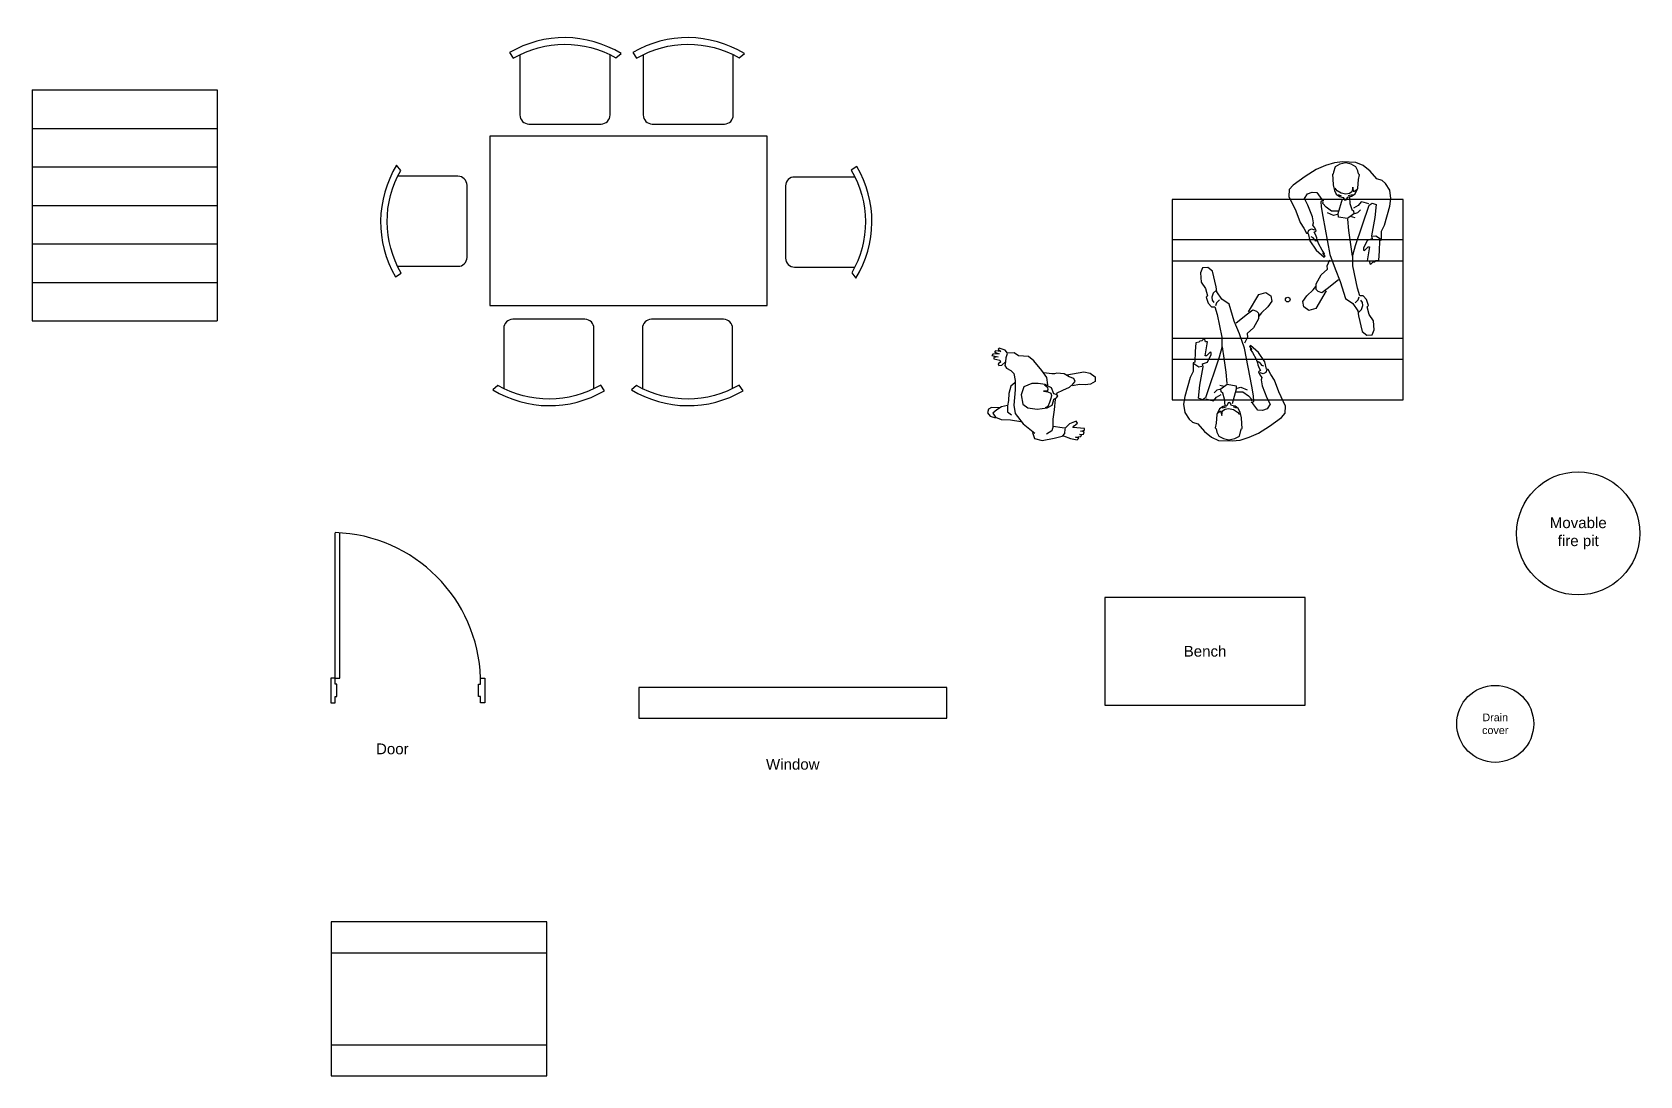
# Model space of a CAD drawing. Header units: metres. Extents: x -1.9 to 8.5, y 0.6 to 7.4.
import ezdxf

# ---------------------------------------------------------------- set-up
doc = ezdxf.new("R2010")
doc.units = ezdxf.units.M
doc.layers.get('0').update_dxf_attribs({"lineweight": 25, "true_color": 0xffffff})
for name, color, linetype, lineweight, true_color in [('Buildings', 30, 'Continuous', 25, 0xff7f00), ('Patio', 9, 'Continuous', 25, 0xc0c0c0), ('Structures', 136, 'Continuous', 25, 0x008080)]:
    doc.layers.add(name, color=color, linetype=linetype, lineweight=lineweight, true_color=true_color)
doc.styles.add('textstyle11', font='')
doc.styles.add('textstyle12', font='')
doc.styles.add('textstyle13', font='')
doc.styles.add('textstyle14', font='')
doc.styles.add('textstyle15', font='')
doc.styles.get('textstyle11').set_extended_font_data('Arial')
doc.styles.get('textstyle12').set_extended_font_data('Arial')
doc.styles.get('textstyle13').set_extended_font_data('Arial')
doc.styles.get('textstyle14').set_extended_font_data('Arial')
doc.styles.get('textstyle15').set_extended_font_data('Arial')

# ---------------------------------------------------------------- blocks, each defined once
blk = doc.blocks.new('door')
at = {"layer": 'Structures'}
for p, q in [((0.028, 0.16), (0.028, 1.104)), ((0.06, 0.16), (0.06, 1.103)), ((0, 0.16), (0, 0)), ((0.028, 0.16), (0, 0.16)), ((0.028, 0.12), (0.028, 0.16)), ((0.04, 0.12), (0.028, 0.12)), ((0.04, 0.04), (0.04, 0.12)), ((0.028, 0), (0.028, 0.04)), ((0.028, 0.04), (0.04, 0.04)), ((0, 0), (0.028, 0))]:
    blk.add_line(p, q, dxfattribs=at)
blk.add_lwpolyline([(0.028, 0.16), (0.06, 0.16)], dxfattribs=at)
blk.add_lwpolyline([(1, 0.16), (1, 0), (0.972, 0), (0.972, 0.04), (0.96, 0.04), (0.96, 0.12), (0.972, 0.12), (0.972, 0.16)], close=True, dxfattribs=at)
blk.add_arc((-0.001, 0.131), 0.974, 1.7273, 88.2727, dxfattribs=at)
blk = doc.blocks.new('Bench')
at = {"layer": 'Structures', "flags": 128}
blk.add_lwpolyline([(-0.65, -0.35), (0.65, -0.35), (0.65, 0.35), (-0.65, 0.35)], close=True, dxfattribs=at)
at = {"layer": 'Structures', "color": 30, "true_color": 0xff7f00, "insert": (0, 0), "char_height": 0.07, "attachment_point": 5, "style": 'textstyle11'}
blk.add_mtext('Bench', dxfattribs=at)
blk = doc.blocks.new('Firepit')
at = {"layer": 'Structures'}
blk.add_circle((0, 0), 0.4, dxfattribs=at)
at = {"layer": 'Structures', "color": 30, "true_color": 0xff7f00, "insert": (0, 0), "char_height": 0.07, "attachment_point": 5, "style": 'textstyle14'}
blk.add_mtext('Movable\\Pfire pit', dxfattribs=at)
blk = doc.blocks.new('Picnic table kids')
at = {"layer": 'Structures', "flags": 128}
for points in [[(0, 0.8), (1.4, 0.8), (1.4, 1), (0, 1)], [(0, 0), (1.4, 0), (1.4, 1), (0, 1)], [(0, 0), (1.4, 0), (1.4, 0.2), (0, 0.2)]]:
    blk.add_lwpolyline(points, close=True, dxfattribs=at)
blk = doc.blocks.new('Drain cover')
at = {"layer": 'Structures'}
blk.add_circle((0, 0), 0.25, dxfattribs=at)
at = {"layer": 'Structures', "color": 30, "true_color": 0xff7f00, "insert": (0, 0), "char_height": 0.05, "attachment_point": 5, "style": 'textstyle15'}
blk.add_mtext('Drain\\Pcover', dxfattribs=at)
blk = doc.blocks.new('Structure - window')
at = {"layer": 'Structures', "flags": 128}
blk.add_lwpolyline([(0, -0.1), (1, -0.1), (1, 0.1), (0, 0.1)], close=True, dxfattribs=at)
blk = doc.blocks.new('chair')
at = {"layer": 'Structures', "flags": 128}
blk.add_lwpolyline([(0.29, 0.115), (0.29, 0.507, 0.414214), (0.232, 0.566), (-0.237, 0.566, 0.414214), (-0.295, 0.507), (-0.295, 0.115)], format="xyb", dxfattribs=at)
blk.add_lwpolyline([(-0.367, 0.109, 0.276838), (0.358, 0.102), (0.334, 0.139, -0.269739), (-0.333, 0.136)], format="xyb", close=True, dxfattribs=at)
blk = doc.blocks.new('table')
at = {"layer": 'Structures', "flags": 128}
blk.add_lwpolyline([(-0.585, -0.544), (1.215, -0.544), (1.215, 0.556), (-0.585, 0.556)], close=True, dxfattribs=at)
at = {"layer": 'Structures'}
for p, rotation in [((-0.1, 1.2), 180), ((0.7, 1.2), 180), ((-1.3, 0), 270), ((1.9, 0), 90)]:
    blk.add_blockref('chair', p, dxfattribs=dict(at, rotation=rotation))
for p in [(-0.2, -1.2), (0.7, -1.2)]:
    blk.add_blockref('chair', p, dxfattribs=at)
blk = doc.blocks.new('Person sitting')
at = {"layer": 'Structures', "color": 253, "true_color": 0xa0a0a4}
for p, q in [((-0.162, 0.648), (-0.181, 0.626)), ((-0.118, 0.676), (-0.162, 0.648)), ((-0.064, 0.683), (-0.118, 0.676)), ((-0.014, 0.676), (-0.064, 0.683)), ((0.108, 0.641), (-0.014, 0.676)), ((0.148, 0.622), (0.108, 0.641)), ((-0.242, 0.548), (-0.279, 0.502)), ((-0.192, 0.591), (-0.242, 0.548)), ((-0.181, 0.626), (-0.192, 0.591)), ((-0.029, 0.539), (-0.038, 0.509)), ((-0.035, 0.561), (-0.025, 0.587)), ((-0.022, 0.541), (-0.035, 0.561)), ((-0.025, 0.587), (0.06, 0.578)), ((0.241, 0.452), (-0.022, 0.541)), ((0.06, 0.578), (0.178, 0.557)), ((0.204, 0.622), (0.148, 0.622)), ((0.177, 0.585), (0.198, 0.616)), ((0.181, 0.565), (0.177, 0.585)), ((0.178, 0.557), (0.198, 0.561)), ((0.198, 0.561), (0.209, 0.528)), ((0.209, 0.611), (0.204, 0.622)), ((0.278, 0.609), (0.209, 0.611)), ((0.209, 0.528), (0.259, 0.504)), ((0.25, 0.544), (0.341, 0.528)), ((0.25, 0.535), (0.25, 0.544)), ((0.274, 0.511), (0.25, 0.535)), ((0.335, 0.604), (0.278, 0.609)), ((0.339, 0.585), (0.335, 0.604)), ((0.346, 0.578), (0.339, 0.585)), ((0.341, 0.541), (0.363, 0.548)), ((0.341, 0.528), (0.341, 0.541)), ((0.348, 0.565), (0.346, 0.578)), ((0.359, 0.554), (0.348, 0.565)), ((0.363, 0.548), (0.359, 0.554)), ((0.592, 0.524), (0.568, 0.502)), ((0.631, 0.537), (0.592, 0.524)), ((0.64, 0.528), (0.631, 0.537)), ((0.688, 0.541), (0.64, 0.528)), ((0.729, 0.57), (0.688, 0.541)), ((0.788, 0.574), (0.729, 0.57)), ((0.821, 0.561), (0.788, 0.574)), ((0.799, 0.495), (0.823, 0.526)), ((0.823, 0.526), (0.821, 0.561)), ((-0.299, 0.456), (-0.303, 0.369)), ((-0.279, 0.502), (-0.299, 0.456)), ((-0.288, 0.424), (-0.295, 0.389)), ((-0.271, 0.454), (-0.288, 0.424)), ((-0.245, 0.467), (-0.271, 0.454)), ((-0.225, 0.472), (-0.245, 0.467)), ((-0.218, 0.478), (-0.225, 0.472)), ((-0.188, 0.472), (-0.218, 0.478)), ((-0.132, 0.468), (-0.188, 0.472)), ((-0.107, 0.443), (-0.137, 0.435)), ((-0.137, 0.435), (-0.107, 0.43)), ((-0.094, 0.45), (-0.132, 0.468)), ((-0.12, 0.461), (-0.107, 0.443)), ((-0.107, 0.43), (-0.096, 0.413)), ((-0.079, 0.426), (-0.094, 0.45)), ((-0.089, 0.434), (-0.082, 0.406)), ((-0.074, 0.402), (-0.079, 0.426)), ((-0.038, 0.509), (-0.042, 0.489)), ((-0.042, 0.489), (-0.018, 0.47)), ((-0.031, 0.417), (0.008, 0.428)), ((-0.018, 0.47), (-0.001, 0.439)), ((0.008, 0.428), (0.015, 0.439)), ((0.026, 0.467), (0.01, 0.485)), ((0.015, 0.439), (0.036, 0.441)), ((0.032, 0.448), (0.026, 0.467)), ((0.036, 0.441), (0.065, 0.4)), ((0.05, 0.419), (0.058, 0.448)), ((0.235, 0.422), (0.143, 0.409)), ((0.309, 0.433), (0.235, 0.422)), ((0.304, 0.435), (0.241, 0.452)), ((0.259, 0.504), (0.272, 0.504)), ((0.272, 0.504), (0.274, 0.511)), ((0.372, 0.435), (0.304, 0.435)), ((0.518, 0.465), (0.372, 0.435)), ((0.568, 0.48), (0.518, 0.465)), ((0.568, 0.502), (0.568, 0.48)), ((0.594, 0.47), (0.575, 0.476)), ((0.585, 0.387), (0.618, 0.435)), ((0.614, 0.45), (0.594, 0.47)), ((0.612, 0.498), (0.596, 0.487)), ((0.631, 0.5), (0.612, 0.498)), ((0.618, 0.435), (0.666, 0.467)), ((0.657, 0.491), (0.631, 0.5)), ((0.677, 0.47), (0.657, 0.491)), ((0.666, 0.467), (0.697, 0.472)), ((0.697, 0.472), (0.799, 0.495)), ((-0.303, 0.369), (-0.297, 0.317)), ((-0.297, 0.317), (-0.279, 0.258)), ((-0.295, 0.389), (-0.288, 0.35)), ((-0.288, 0.35), (-0.271, 0.321)), ((-0.271, 0.321), (-0.236, 0.311)), ((-0.153, 0.308), (-0.116, 0.317)), ((-0.115, 0.334), (-0.131, 0.32)), ((-0.116, 0.317), (-0.092, 0.328)), ((-0.098, 0.36), (-0.115, 0.334)), ((-0.092, 0.391), (-0.098, 0.36)), ((-0.096, 0.413), (-0.092, 0.391)), ((-0.092, 0.328), (-0.077, 0.348)), ((-0.08, 0.361), (-0.089, 0.343)), ((-0.077, 0.348), (-0.072, 0.372)), ((-0.055, 0.393), (-0.074, 0.402)), ((-0.072, 0.413), (-0.031, 0.417)), ((-0.072, 0.372), (-0.054, 0.383)), ((0.034, 0.341), (-0.062, 0.369)), ((-0.054, 0.383), (-0.055, 0.393)), ((0.017, 0.341), (0.017, 0.298)), ((0.056, 0.343), (0.034, 0.341)), ((0.039, 0.335), (0.047, 0.311)), ((0.065, 0.4), (0.056, 0.343)), ((0.143, 0.409), (0.069, 0.402)), ((0.3, 0.287), (0.392, 0.321)), ((0.392, 0.321), (0.474, 0.354)), ((0.463, 0.343), (0.522, 0.269)), ((0.474, 0.354), (0.585, 0.387)), ((-0.279, 0.258), (-0.253, 0.197)), ((-0.236, 0.311), (-0.223, 0.308)), ((-0.223, 0.308), (-0.223, 0.304)), ((-0.223, 0.304), (-0.19, 0.306)), ((-0.19, 0.306), (-0.153, 0.308)), ((-0.103, 0.202), (-0.059, 0.234)), ((-0.059, 0.234), (-0.051, 0.245)), ((-0.051, 0.245), (-0.046, 0.228)), ((-0.046, 0.228), (-0.011, 0.23)), ((-0.033, 0.241), (-0.042, 0.243)), ((-0.009, 0.263), (-0.033, 0.241)), ((-0.011, 0.23), (0.052, 0.241)), ((0.017, 0.298), (-0.009, 0.263)), ((0.047, 0.311), (0.028, 0.271)), ((0.052, 0.241), (0.3, 0.287)), ((0.228, 0.213), (0.204, 0.204)), ((0.272, 0.237), (0.228, 0.213)), ((0.294, 0.252), (0.272, 0.237)), ((0.272, 0.197), (0.317, 0.25)), ((0.311, 0.256), (0.291, 0.241)), ((0.291, 0.241), (0.294, 0.252)), ((0.317, 0.25), (0.311, 0.256)), ((0.372, 0.269), (0.333, 0.287)), ((0.394, 0.271), (0.372, 0.269)), ((0.431, 0.23), (0.394, 0.271)), ((0.49, 0.197), (0.431, 0.23)), ((0.522, 0.269), (0.548, 0.234)), ((0.54, 0.21), (0.527, 0.197)), ((0.535, 0.263), (0.649, 0.195)), ((0.548, 0.234), (0.54, 0.21)), ((-0.253, 0.197), (-0.208, 0.126)), ((-0.208, 0.126), (-0.151, 0.047)), ((-0.105, 0.171), (-0.103, 0.202)), ((-0.094, 0.141), (-0.105, 0.171)), ((-0.064, 0.121), (-0.094, 0.141)), ((-0.022, 0.143), (-0.064, 0.121)), ((0.054, 0.173), (-0.022, 0.143)), ((0.093, 0.18), (0.054, 0.173)), ((0.091, 0.093), (0.128, 0.117)), ((0.108, 0.176), (0.093, 0.18)), ((0.126, 0.189), (0.108, 0.176)), ((0.145, 0.197), (0.126, 0.189)), ((0.128, 0.117), (0.161, 0.134)), ((0.132, 0.167), (0.139, 0.187)), ((0.141, 0.15), (0.132, 0.167)), ((0.158, 0.143), (0.141, 0.15)), ((0.154, 0.184), (0.145, 0.197)), ((0.169, 0.193), (0.154, 0.184)), ((0.161, 0.134), (0.163, 0.145)), ((0.163, 0.145), (0.211, 0.156)), ((0.191, 0.202), (0.169, 0.193)), ((0.19, 0.178), (0.184, 0.164)), ((0.205, 0.188), (0.19, 0.178)), ((0.204, 0.204), (0.191, 0.202)), ((0.213, 0.196), (0.205, 0.188)), ((0.207, 0.202), (0.213, 0.196)), ((0.211, 0.156), (0.272, 0.197)), ((0.527, 0.197), (0.49, 0.197)), ((0.529, 0.178), (0.507, 0.195)), ((0.568, 0.136), (0.529, 0.178)), ((0.605, 0.11), (0.568, 0.136)), ((0.64, 0.117), (0.605, 0.11)), ((0.662, 0.15), (0.64, 0.117)), ((0.649, 0.195), (0.662, 0.15)), ((-0.151, 0.047), (-0.123, 0.023)), ((-0.123, 0.023), (-0.077, 0.021)), ((-0.077, 0.021), (0.015, 0.065)), ((0.015, 0.065), (0.091, 0.093))]:
    blk.add_line(p, q, dxfattribs=at)
blk = doc.blocks.new('Picnic table')
at = {"layer": 'Structures', "flags": 128}
for points in [[(-0.75, 0.39), (0.75, 0.39), (0.75, 0.65), (-0.75, 0.65)], [(-0.75, -0.65), (0.75, -0.65), (0.75, 0.65), (-0.75, 0.65)], [(-0.75, -0.25), (0.75, -0.25), (0.75, 0.25), (-0.75, 0.25)], [(-0.75, -0.65), (0.75, -0.65), (0.75, -0.39), (-0.75, -0.39)]]:
    blk.add_lwpolyline(points, close=True, dxfattribs=at)
at = {"layer": 'Structures'}
blk.add_circle((0, 0), 0.015, dxfattribs=at)
blk = doc.blocks.new('Bench seating')
at = {"layer": 'Patio'}
for p, rotation in [((0, 0.6), 270), ((0.02, -0.607), 90)]:
    blk.add_blockref('Person sitting', p, dxfattribs=dict(at, rotation=rotation))
blk.add_blockref('Picnic table', (0.013, 0.008), dxfattribs=at)
blk = doc.blocks.new('Person walking')
at = {"layer": 'Structures', "color": 253, "true_color": 0xa0a0a4}
for p, q in [((-0.316, 0.262), (-0.321, 0.252)), ((-0.321, 0.252), (-0.28, 0.245)), ((-0.274, 0.264), (-0.316, 0.262)), ((-0.28, 0.245), (-0.309, 0.241)), ((-0.309, 0.241), (-0.309, 0.231)), ((-0.309, 0.231), (-0.269, 0.222)), ((-0.298, 0.283), (-0.305, 0.274)), ((-0.305, 0.274), (-0.274, 0.264)), ((-0.262, 0.279), (-0.298, 0.283)), ((-0.273, 0.3), (-0.28, 0.293)), ((-0.28, 0.293), (-0.262, 0.279)), ((-0.266, 0.21), (-0.28, 0.198)), ((-0.235, 0.288), (-0.273, 0.3)), ((-0.269, 0.222), (-0.266, 0.21)), ((-0.257, 0.191), (-0.233, 0.212)), ((-0.233, 0.212), (-0.238, 0.188)), ((-0.219, 0.267), (-0.235, 0.288)), ((-0.231, 0.212), (-0.229, 0.24)), ((-0.229, 0.24), (-0.219, 0.265)), ((-0.176, 0.271), (-0.219, 0.267)), ((-0.148, 0.25), (-0.176, 0.271)), ((-0.083, 0.247), (-0.148, 0.25)), ((-0.048, 0.219), (-0.083, 0.247)), ((0.003, 0.155), (-0.048, 0.219)), ((-0.28, 0.198), (-0.276, 0.188)), ((-0.276, 0.188), (-0.257, 0.191)), ((-0.238, 0.188), (-0.226, 0.171)), ((-0.226, 0.171), (-0.198, 0.155)), ((-0.198, 0.155), (-0.178, 0.136)), ((-0.178, 0.136), (-0.169, 0.091)), ((0.035, 0.109), (0.003, 0.155)), ((0.069, 0.134), (0.016, 0.141)), ((0.043, 0.062), (0.035, 0.109)), ((0.085, 0.133), (0.069, 0.134)), ((0.1, 0.138), (0.085, 0.133)), ((0.148, 0.134), (0.1, 0.138)), ((0.181, 0.115), (0.148, 0.134)), ((0.166, 0.128), (0.276, 0.147)), ((0.21, 0.103), (0.181, 0.115)), ((0.276, 0.147), (0.316, 0.138)), ((0.316, 0.138), (0.349, 0.114)), ((0.349, 0.114), (0.349, 0.083)), ((-0.212, 0.007), (-0.214, -0.04)), ((-0.198, 0.053), (-0.212, 0.007)), ((-0.173, 0.076), (-0.198, 0.053)), ((-0.169, 0.031), (-0.178, -0.069)), ((-0.169, 0.091), (-0.169, 0.031)), ((-0.113, 0.049), (-0.132, -0.002)), ((-0.062, 0.072), (-0.113, 0.049)), ((-0.021, 0.072), (-0.062, 0.072)), ((0.024, 0.064), (-0.021, 0.072)), ((0.035, 0.022), (0.014, 0.021)), ((0.014, 0.021), (0.043, 0.017)), ((0.02, 0.062), (0.041, 0.047)), ((0.065, 0.042), (0.024, 0.064)), ((0.043, 0.031), (0.035, 0.022)), ((0.041, 0.047), (0.043, 0.031)), ((0.043, 0.017), (0.062, 0.009)), ((0.062, 0.009), (0.067, -0.007)), ((0.081, 0.004), (0.065, 0.042)), ((0.097, -0.001), (0.081, 0.004)), ((0.1, 0.004), (0.102, 0.01)), ((0.102, 0.01), (0.14, 0.028)), ((0.14, 0.028), (0.183, 0.047)), ((0.183, 0.047), (0.205, 0.067)), ((0.247, 0.064), (0.202, 0.057)), ((0.205, 0.067), (0.219, 0.083)), ((0.219, 0.083), (0.21, 0.103)), ((0.285, 0.062), (0.247, 0.064)), ((0.319, 0.067), (0.285, 0.062)), ((0.349, 0.083), (0.319, 0.067)), ((-0.343, -0.095), (-0.349, -0.119)), ((-0.323, -0.084), (-0.343, -0.095)), ((-0.273, -0.086), (-0.323, -0.084)), ((-0.29, -0.1), (-0.314, -0.121)), ((-0.259, -0.081), (-0.29, -0.1)), ((-0.219, -0.071), (-0.259, -0.081)), ((-0.214, -0.04), (-0.219, -0.074)), ((-0.219, -0.074), (-0.219, -0.112)), ((-0.178, -0.069), (-0.171, -0.124)), ((-0.132, -0.002), (-0.12, -0.064)), ((-0.12, -0.064), (-0.087, -0.087)), ((-0.087, -0.087), (-0.028, -0.095)), ((-0.028, -0.095), (0.038, -0.088)), ((0.043, -0.078), (0.024, -0.088)), ((0.038, -0.088), (0.071, -0.07)), ((0.053, -0.053), (0.043, -0.078)), ((0.062, -0.026), (0.053, -0.053)), ((0.067, -0.007), (0.062, -0.026)), ((0.071, -0.07), (0.078, -0.041)), ((0.076, -0.16), (0.086, -0.1)), ((0.078, -0.041), (0.082, -0.03)), ((0.082, -0.03), (0.099, -0.022)), ((0.086, -0.1), (0.092, -0.03)), ((0.106, -0.01), (0.097, -0.001)), ((0.099, -0.022), (0.106, -0.01)), ((-0.349, -0.119), (-0.333, -0.141)), ((-0.333, -0.141), (-0.297, -0.152)), ((-0.314, -0.121), (-0.298, -0.147)), ((-0.298, -0.147), (-0.261, -0.162)), ((-0.261, -0.162), (-0.2, -0.165)), ((-0.219, -0.112), (-0.193, -0.133)), ((-0.2, -0.165), (-0.133, -0.176)), ((-0.171, -0.124), (-0.119, -0.19)), ((-0.119, -0.19), (-0.043, -0.252)), ((0.076, -0.207), (0.069, -0.236)), ((0.076, -0.209), (0.076, -0.16)), ((0.135, -0.217), (0.076, -0.209)), ((0.183, -0.19), (0.154, -0.219)), ((0.226, -0.174), (0.183, -0.19)), ((0.204, -0.214), (0.214, -0.203)), ((0.214, -0.203), (0.235, -0.186)), ((0.235, -0.186), (0.226, -0.174)), ((-0.057, -0.248), (-0.045, -0.286)), ((-0.043, -0.252), (-0.057, -0.248)), ((-0.045, -0.286), (0.005, -0.3)), ((0.005, -0.3), (0.083, -0.283)), ((0.069, -0.236), (0.033, -0.259)), ((0.083, -0.283), (0.143, -0.269)), ((0.154, -0.219), (0.135, -0.217)), ((0.138, -0.271), (0.152, -0.253)), ((0.143, -0.269), (0.19, -0.286)), ((0.152, -0.253), (0.154, -0.224)), ((0.19, -0.286), (0.233, -0.295)), ((0.28, -0.222), (0.204, -0.214)), ((0.221, -0.278), (0.257, -0.274)), ((0.243, -0.283), (0.221, -0.278)), ((0.233, -0.295), (0.243, -0.283)), ((0.248, -0.26), (0.274, -0.257)), ((0.261, -0.262), (0.248, -0.26)), ((0.255, -0.238), (0.28, -0.233)), ((0.278, -0.243), (0.255, -0.238)), ((0.257, -0.274), (0.261, -0.262)), ((0.274, -0.257), (0.278, -0.243)), ((0.28, -0.233), (0.28, -0.222))]:
    blk.add_line(p, q, dxfattribs=at)
blk = doc.blocks.new('steps')
at = {"layer": 'Structures'}
for points in [[(0.005, 1.497), (0.005, -0.003)], [(0.005, 1.497), (1.205, 1.497)], [(1.205, 1.497), (1.205, -0.003)], [(0.005, 1.247), (1.205, 1.247)], [(0.005, 0.997), (1.205, 0.997)], [(0.005, 0.747), (1.205, 0.747)], [(0.005, 0.497), (1.205, 0.497)], [(0.005, 0.247), (1.205, 0.247)], [(0.005, -0.003), (1.205, -0.003)]]:
    blk.add_lwpolyline(points, dxfattribs=at)

msp = doc.modelspace()

# ---------------------------------------------------------------- block references
for name, p in [('table', (1.619, 6.124)), ('Bench', (5.677, 3.334))]:
    msp.add_blockref(name, p)
at = {"layer": 'Buildings'}
msp.add_blockref('door', (0, 3), dxfattribs=at)
at = {"layer": 'Buildings', "xscale": 2}
msp.add_blockref('Structure - window', (2, 3), dxfattribs=at)
at = {"layer": 'Structures'}
for name, p in [('steps', (-1.943, 5.483)), ('Bench seating', (6.201, 5.61)), ('Person walking', (4.614, 5.002)), ('Firepit', (8.1, 4.1)), ('Drain cover', (7.561, 2.863)), ('Picnic table kids', (0.004, 0.577))]:
    msp.add_blockref(name, p, dxfattribs=at)

# ---------------------------------------------------------------- texts
at = {"color": 30, "true_color": 0xff7f00, "char_height": 0.07, "attachment_point": 5}
for s, insert, style in [('Door', (0.4, 2.7), 'textstyle13'), ('Window', (3, 2.6), 'textstyle12')]:
    msp.add_mtext(s, dxfattribs=dict(at, insert=insert, style=style))

doc.saveas('drawing.dxf')
